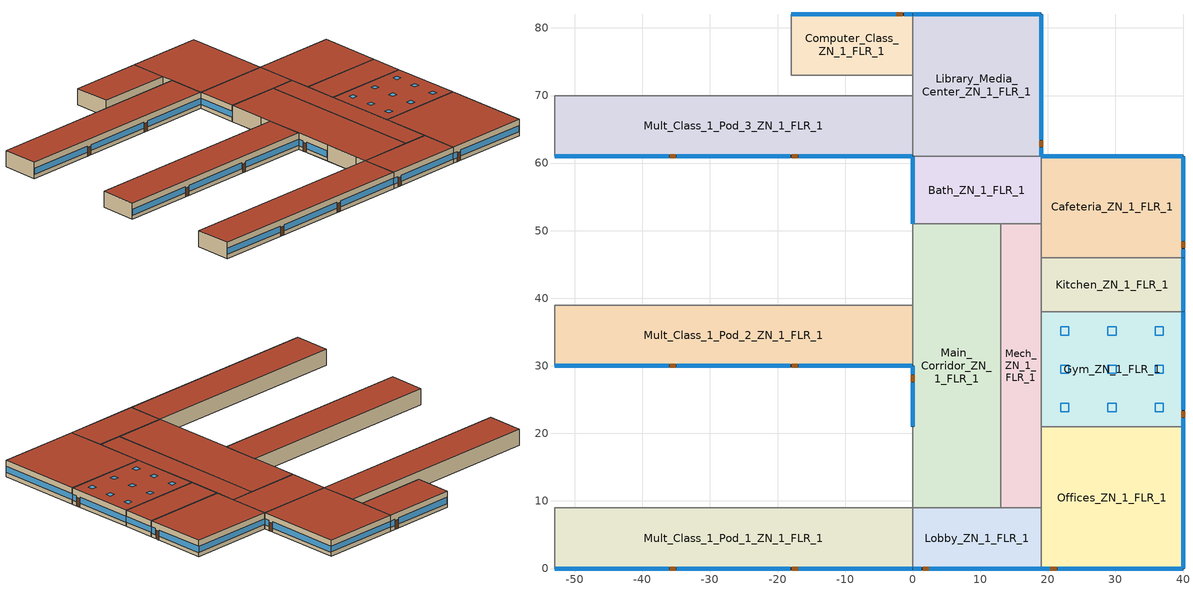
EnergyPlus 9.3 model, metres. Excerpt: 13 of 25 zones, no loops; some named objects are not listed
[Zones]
Mult_Class_1_Pod_1_ZN_1_FLR_1
 floor ground (Slab Floor with Radiant): -53,9 0,9 0,0 -53,0 z0
 wall outside (nonres_ext_wall): -53,0 0,0 z0:4
 wall to Lobby_ZN_1_FLR_1 (int_wall): 0,0 0,9 z0:4
 wall to Corridor_Pod_1_ZN_1_FLR_1 (int_wall): 0,9 -53,9 z0:4
 wall to Corner_Class_1_Pod_1_ZN_1_FLR_1 (int_wall): -53,9 -53,0 z0:4
 window (NonresWindow_U_0.37_SHGC_0.36): -52.95,0 -36.13,0 / -34.91,0 -18.09,0 / -16.87,0 -0.05,0 z1.03:2.5
 door (Swinging Door_con): -35.94,0 -35.02,0 / -17.88,0 -16.97,0 z0:2.13
 roof outside (nonres_roof): -53,0 0,0 0,9 -53,9 z4
Mult_Class_1_Pod_2_ZN_1_FLR_1
 floor ground (Mult_Class_1_Pod_2_ZN_1_FLR_1_Floor_Ffactor): -53,39 0,39 0,30 -53,30 z0
 wall outside (nonres_ext_wall): -53,30 0,30 z0:4
 wall to Main_Corridor_ZN_1_FLR_1 (int_wall): 0,30 0,39 z0:4
 wall to Corridor_Pod_2_ZN_1_FLR_1 (int_wall): 0,39 -53,39 z0:4
 wall to Corner_Class_1_Pod_2_ZN_1_FLR_1 (int_wall): -53,39 -53,30 z0:4
 window (NonresWindow_U_0.37_SHGC_0.36): -52.95,30 -36.13,30 / -34.91,30 -18.09,30 / -16.87,30 -0.05,30 z1.03:2.5
 door (Swinging Door_con): -35.94,30 -35.03,30 / -17.89,30 -16.98,30 z0:2.13
 roof outside (nonres_roof): -53,30 0,30 0,39 -53,39 z4
Mult_Class_1_Pod_3_ZN_1_FLR_1
 floor ground (Mult_Class_1_Pod_3_ZN_1_FLR_1_Floor_Ffactor): -53,70 0,70 0,61 -53,61 z0
 wall outside (nonres_ext_wall): -53,61 0,61 z0:4
 wall to Library_Media_Center_ZN_1_FLR_1 (int_wall): 0,61 0,70 z0:4
 wall to Corridor_Pod_3_ZN_1_FLR_1 (int_wall): 0,70 -53,70 z0:4
 wall to Corner_Class_1_Pod_3_ZN_1_FLR_1 (int_wall): -53,70 -53,61 z0:4
 window (NonresWindow_U_0.37_SHGC_0.36): -52.95,61 -36.13,61 / -34.91,61 -18.09,61 / -16.87,61 -0.05,61 z1.03:2.5
 door (Swinging Door_con): -35.96,61 -35.05,61 / -17.92,61 -17.01,61 z0:2.13
 roof outside (nonres_roof): -53,61 0,61 0,70 -53,70 z4
Computer_Class_ZN_1_FLR_1
 floor ground (Computer_Class_ZN_1_FLR_1_Floor_Ffactor): -18,82 0,82 0,73 -18,73 z0
 wall outside (nonres_ext_wall): 0,82 -18,82 z0:4
 wall to Corridor_Pod_3_ZN_1_FLR_1 (int_wall): -18,73 0,73 z0:4
 wall to Library_Media_Center_ZN_1_FLR_1 (int_wall): 0,73 0,82 z0:4
 wall to Mult_Class_2_Pod_3_ZN_1_FLR_1 (int_wall): -18,82 -18,73 z0:4
 window (NonresWindow_U_0.37_SHGC_0.36): -0.05,82 -1.27,82 / -2.49,82 -17.95,82 z1:2.51
 door (Swinging Door_con): -1.5,82 -2.42,82 z0:2.13
 roof outside (nonres_roof): -18,73 0,73 0,82 -18,82 z4
Main_Corridor_ZN_1_FLR_1
 floor ground (Main_Corridor_ZN_1_FLR_1_Floor_Ffactor): 0,51 13,51 13,9 0,9 z0
 wall outside (nonres_ext_wall): 0,30 0,21 z0:4
 wall to Lobby_ZN_1_FLR_1 (int_wall): 0,9 13,9 z0:4
 wall to Mech_ZN_1_FLR_1 (int_wall): 13,9 13,51 z0:4
 wall to Bath_ZN_1_FLR_1 (int_wall): 13,51 0,51 z0:4
 wall to Mult_Class_2_Pod_2_ZN_1_FLR_1 (int_wall): 0,51 0,42 z0:4
 wall to Corridor_Pod_2_ZN_1_FLR_1 (int_wall): 0,42 0,39 z0:4
 wall to Mult_Class_2_Pod_1_ZN_1_FLR_1 (int_wall): 0,21 0,12 z0:4
 wall to Corridor_Pod_1_ZN_1_FLR_1 (int_wall): 0,12 0,9 z0:4
 window (NonresWindow_U_0.37_SHGC_0.36): 0,29.95 0,28.73 / 0,27.51 0,21.05 z0.88:2.52
 door (Swinging Door_con): 0,28.58 0,27.67 z0:2.13
 roof outside (nonres_roof): 0,9 13,9 13,51 0,51 z4
Lobby_ZN_1_FLR_1
 floor ground (Lobby_ZN_1_FLR_1_Floor_Ffactor): 0,9 19,9 19,0 0,0 z0
 wall outside (nonres_ext_wall): 0,0 19,0 z0:4
 wall to Offices_ZN_1_FLR_1 (int_wall): 19,0 19,9 z0:4
 wall to Mech_ZN_1_FLR_1 (int_wall): 19,9 13,9 z0:4
 window (NonresWindow_U_0.37_SHGC_0.36): 0.05,0 1.27,0 / 2.49,0 18.95,0 z1:2.51
 door (Swinging Door_con): 1.5,0 2.41,0 z0:2.13
 roof outside (nonres_roof): 0,0 19,0 19,9 0,9 z4
Mech_ZN_1_FLR_1
 floor adiabatic (Mech_ZN_1_FLR_1_Floor_Ffactor): 13,51 19,51 19,9 13,9 z0
 wall to Offices_ZN_1_FLR_1 (int_wall): 19,9 19,21 z0:4
 wall to Gym_ZN_1_FLR_1 (int_wall): 19,21 19,38 z0:4
 wall to Kitchen_ZN_1_FLR_1 (int_wall): 19,38 19,46 z0:4
 wall to Cafeteria_ZN_1_FLR_1 (int_wall): 19,46 19,51 z0:4
 wall to Bath_ZN_1_FLR_1 (int_wall): 19,51 13,51 z0:4
 roof outside (nonres_roof): 13,9 19,9 19,51 13,51 z4
Bath_ZN_1_FLR_1
 floor ground (Bath_ZN_1_FLR_1_Floor_Ffactor): 0,61 19,61 19,51 0,51 z0
 wall outside (nonres_ext_wall): 0,61 0,51 z0:4
 wall to Cafeteria_ZN_1_FLR_1 (int_wall): 19,51 19,61 z0:4
 wall to Library_Media_Center_ZN_1_FLR_1 (int_wall): 19,61 0,61 z0:4
 window (NonresWindow_U_0.37_SHGC_0.36): 0,60.95 0,51.05 z1.1:2.51
 roof outside (nonres_roof): 0,51 19,51 19,61 0,61 z4
Offices_ZN_1_FLR_1
 floor ground (Offices_ZN_1_FLR_1_Floor_Ffactor): 19,21 40,21 40,0 19,0 z0
 wall outside (nonres_ext_wall): 19,0 40,0 40,21 z0:4
 wall to Gym_ZN_1_FLR_1 (int_wall): 40,21 19,21 z0:4
 window (NonresWindow_U_0.37_SHGC_0.36): 40,0.05 40,20.95 z1.1:2.51; 19.05,0 20.27,0 / 21.49,0 39.95,0 z1.01:2.51
 door (Swinging Door_con): 20.39,0 21.3,0 z0:2.13
 roof outside (nonres_roof): 19,0 40,0 40,21 19,21 z4
Gym_ZN_1_FLR_1
 floor ground (Gym_ZN_1_FLR_1_Floor_Ffactor): 19,38 40,38 40,21 19,21 z0
 wall outside (nonres_ext_wall): 40,21 40,38 z0:4
 wall to Kitchen_ZN_1_FLR_1 (int_wall): 40,38 19,38 z0:4
 window (NonresWindow_U_0.37_SHGC_0.36): 40,21.05 40,22.27 / 40,23.49 40,37.95 z0.99:2.51
 door (Swinging Door_con): 40,22.38 40,23.3 z0:2.13
 roof outside (nonres_roof): 19,21 40,21 40,38 19,38 z4
 skylight (NonresSkylight_U_0.5_SHGC_0.4): 21.89,23.22 23.11,23.22 23.11,24.44 21.89,24.44 z4; 28.89,23.22 30.11,23.22 30.11,24.44 28.89,24.44 z4; 35.89,23.22 37.11,23.22 37.11,24.44 35.89,24.44 z4; 21.89,28.89 23.11,28.89 23.11,30.11 21.89,30.11 z4; 28.89,28.89 30.11,28.89 30.11,30.11 28.89,30.11 z4; 35.89,28.89 37.11,28.89 37.11,30.11 35.89,30.11 z4; 21.89,34.56 23.11,34.56 23.11,35.78 21.89,35.78 z4; 28.89,34.56 30.11,34.56 30.11,35.78 28.89,35.78 z4; 35.89,34.56 37.11,34.56 37.11,35.78 35.89,35.78 z4
Kitchen_ZN_1_FLR_1
 floor ground (Kitchen_ZN_1_FLR_1_Floor_Ffactor): 19,46 40,46 40,38 19,38 z0
 wall outside (nonres_ext_wall): 40,38 40,46 z0:4
 wall to Cafeteria_ZN_1_FLR_1 (int_wall): 40,46 19,46 z0:4
 window (NonresWindow_U_0.37_SHGC_0.36): 40,38.05 40,45.95 z1.1:2.52
 roof outside (nonres_roof): 19,38 40,38 40,46 19,46 z4
Cafeteria_ZN_1_FLR_1
 floor ground (Cafeteria_ZN_1_FLR_1_Floor_Ffactor): 19,61 40,61 40,46 19,46 z0
 wall outside (nonres_ext_wall): 40,46 40,61 19,61 z0:4
 window (NonresWindow_U_0.37_SHGC_0.36): 39.95,61 19.05,61 z1.1:2.51; 40,46.05 40,47.27 / 40,48.49 40,60.95 z0.97:2.51
 door (Swinging Door_con): 40,47.45 40,48.37 z0:2.13
 roof outside (nonres_roof): 19,46 40,46 40,61 19,61 z4
Library_Media_Center_ZN_1_FLR_1
 floor ground (Library_Media_Center_ZN_1_FLR_1_Floor_Ffactor): 0,82 19,82 19,61 0,61 z0
 wall outside (nonres_ext_wall): 19,61 19,82 0,82 z0:4
 wall to Corridor_Pod_3_ZN_1_FLR_1 (int_wall): 0,73 0,70 z0:4
 window (NonresWindow_U_0.37_SHGC_0.36): 18.95,82 0.05,82 z1.1:2.51; 19,61.05 19,62.27 / 19,63.49 19,81.95 z1.01:2.51
 door (Swinging Door_con): 19,62.4 19,63.31 z0:2.13
 roof outside (nonres_roof): 0,61 19,61 19,82 0,82 z4
[Building]
SchoolPrimary: North Axis {deg}=0; Terrain=City; Loads Convergence Tolerance Value {W}=0.04; Temperature Convergence Tolerance Value {deltaC}=0.2; Solar Distribution=FullInteriorAndExterior; Maximum Number of Warmup Days=25; Minimum Number of Warmup Days=6
[Site:Location]
New.York-John.F.Kennedy.Intl.AP_NY_USA WMO=744860: Latitude {deg}=40.66; Longitude {deg}=-73.8; Time Zone {hr}=-5; Elevation {m}=7
[SizingPeriod:DesignDay] Day of Month=21; Dry-Bulb Temperature Range Modifier Type=DefaultMultipliers; Humidity Condition Type=Wetbulb; Barometric Pressure {Pa}=101241; Rain Indicator=No; Snow Indicator=No; Daylight Saving Time Indicator=No
Name | Month | Day Type | Maximum Dry-Bulb Temperature {C} | Daily Dry-Bulb Temperature Range {deltaC} | Wetbulb or DewPoint at Maximum Dry-Bulb {C} | Wind Speed {m/s} | Wind Direction {deg} | Solar Model Indicator | Sky Clearness | ASHRAE Clear Sky Optical Depth for Beam Irradiance (taub) | ASHRAE Clear Sky Optical Depth for Diffuse Irradiance (taud)
New.York-John.F.Kennedy.Intl.AP_NY_USA Ann Htg 99.6% Condns DB | 1 | WinterDesignDay | -10.7 | 0 | -10.7 | 7.5 | 320 | ASHRAEClearSky | 0
New.York-John.F.Kennedy.Intl.AP_NY_USA Ann Clg .4% Condns DB=>MWB | 7 | SummerDesignDay | 32.1 | 7.4 | 23.1 | 5.6 | 230 | ASHRAETau |  | 0.541 | 1.8
[Site:GroundTemperature:BuildingSurface]
19.713, 19.665, 19.706, 19.745, 20.486, 22.11, 22.459, 22.554, 22.169, 20.607, 20.047, 19.805
[Site:GroundTemperature:FCfactorMethod]
January Ground Temperature {C}=14; February Ground Temperature {C}=7.3; March Ground Temperature {C}=3.3; April Ground Temperature {C}=1.2; May Ground Temperature {C}=-0.2; June Ground Temperature {C}=5.6; July Ground Temperature {C}=10.9; August Ground Temperature {C}=16.1; September Ground Temperature {C}=21.7; October Ground Temperature {C}=25; November Ground Temperature {C}=24.8; December Ground Temperature {C}=19.9
[Site:WaterMainsTemperature]
Calculation Method=Correlation; Annual Average Outdoor Air Temperature {C}=12.4667; Maximum Difference In Monthly Average Outdoor Air Temperatures {deltaC}=25.2
[Material]
Name | Roughness | Thickness {m} | Conductivity {W/m-K} | Density {kg/m3} | Specific Heat {J/kg-K} | Thermal Absorptance | Solar Absorptance | Visible Absorptance
Std Wood 6inch | MediumSmooth | 0.15 | 0.12 | 540 | 1210 | 0.9 | 0.7 | 0.7
F07 25mm stucco | Smooth | 0.0254 | 0.72 | 1856 | 840 | 0.9 | 0.7 | 0.7
F08 Metal surface | Smooth | 0.0008 | 45.28 | 7824 | 500
F13 Built-up roofing | Rough | 0.0095 | 0.16 | 1120 | 1460 | 0.9 | 0.77
G01 13mm gypsum board | Smooth | 0.0127 | 0.16 | 800 | 1090 | 0.9 | 0.7 | 0.5
G01 16mm gypsum board | MediumSmooth | 0.0159 | 0.16 | 800 | 1090
CONCRETE - DRIED SAND AND GRAVEL 4 IN | MediumRough | 0.1 | 1.29 | 2242.58 | 830 | 0.9 | 0.6 | 0.6
GYP1; GYP2 | MediumRough | 0.0508 | 1.822 | 2111.66 | 1087.6 | 0.9 | 0.5 | 0.5
INS - EXPANDED EXT POLYSTYRENE R12 2 IN | Rough | 0.05 | 0.02 | 56.06 | 1210 | 0.9 | 0.5 | 0.5
FINISH FLOORING - TILE 1 / 16 IN | Smooth | 0.0016 | 0.17 | 1922.21 | 1250 | 0.9 | 0.5 | 0.5
[Material:NoMass] Thermal Absorptance=0.9; Solar Absorptance=0.7; Visible Absorptance=0.7
Name | Roughness | Thermal Resistance {m2-K/W}
Opaque Door panel_con | MediumRough | 0.475964
Nonres_Roof_Insulation | MediumSmooth | 5.30668
Nonres_Exterior_Wall_Insulation | MediumSmooth | 2.368
[WindowMaterial:SimpleGlazingSystem]
Name | U-Factor {W/m2-K} | Solar Heat Gain Coefficient | Visible Transmittance
Nonres Window Glazing Layer | 2.10096 | 0.36 | 0.396
Nonres Skylight Glazing Layer | 2.83913 | 0.4 | 0.4
[MaterialProperty:PhaseChangeHysteresis] Latent Heat during the Entire Phase Change Process {J/kg}=6953.7; Liquid State Thermal Conductivity {W/m-K}=1.822; Liquid State Density {kg/m3}=2111.66; Liquid State Specific Heat {J/kg-K}=1.0466; High Temperature Difference of Melting Curve {deltaC}=1; Peak Melting Temperature {C}=21; Low Temperature Difference of Melting Curve {deltaC}=1; Solid State Thermal Conductivity {W/m-K}=1.762; Solid State Density {kg/m3}=2111.66; Solid State Specific Heat {J/kg-K}=0.9992; High Temperature Difference of Freezing Curve {deltaC}=1; Peak Freezing Temperature {C}=18.5; Low Temperature Difference of Freezing Curve {deltaC}=1
GYP1; GYP2
[Construction]
Swinging Door_con: Opaque Door panel_con
InteriorFurnishings: Std Wood 6inch
int_wall: G01 13mm gypsum board, G01 13mm gypsum board
nonres_roof: F13 Built-up roofing, Nonres_Roof_Insulation, F08 Metal surface
nonres_ext_wall: F07 25mm stucco, G01 16mm gypsum board, Nonres_Exterior_Wall_Insulation, G01 16mm gypsum board
NonresWindow_U_0.37_SHGC_0.36: Nonres Window Glazing Layer
NonresSkylight_U_0.5_SHGC_0.4: Nonres Skylight Glazing Layer
[Construction:FfactorGroundFloor] F-Factor {W/m-K}=0.90012
Name | Area {m2} | PerimeterExposed {m}
Mult_Class_1_Pod_2_ZN_1_FLR_1_Floor_Ffactor; Mult_Class_1_Pod_3_ZN_1_FLR_1_Floor_Ffactor | 477 | 53
Computer_Class_ZN_1_FLR_1_Floor_Ffactor | 162 | 18
Main_Corridor_ZN_1_FLR_1_Floor_Ffactor | 546 | 9
Lobby_ZN_1_FLR_1_Floor_Ffactor | 171 | 19
Mech_ZN_1_FLR_1_Floor_Ffactor | 252 | 0
Bath_ZN_1_FLR_1_Floor_Ffactor | 190 | 10
Offices_ZN_1_FLR_1_Floor_Ffactor | 441 | 42
Gym_ZN_1_FLR_1_Floor_Ffactor | 357 | 17
Kitchen_ZN_1_FLR_1_Floor_Ffactor | 168 | 8
Cafeteria_ZN_1_FLR_1_Floor_Ffactor | 315 | 36
Library_Media_Center_ZN_1_FLR_1_Floor_Ffactor | 399 | 40
[Construction:InternalSource]
Slab Floor with Radiant: 3, 4, 1, 0.1524, CONCRETE - DRIED SAND AND GRAVEL 4 IN, INS - EXPANDED EXT POLYSTYRENE R12 2 IN, GYP1, GYP2, FINISH FLOORING - TILE 1 / 16 IN
[Zone] Type=1; Multiplier=1; Ceiling Height {m}=4; Floor Area {m2}=autocalculate; Part of Total Floor Area=Yes
Name | Volume {m3}
Mult_Class_1_Pod_1_ZN_1_FLR_1; Mult_Class_1_Pod_2_ZN_1_FLR_1; Mult_Class_1_Pod_3_ZN_1_FLR_1 | 1908
Computer_Class_ZN_1_FLR_1 | 648
Main_Corridor_ZN_1_FLR_1 | 2184
Lobby_ZN_1_FLR_1 | 684
Mech_ZN_1_FLR_1 | 1008
Bath_ZN_1_FLR_1 | 760
Offices_ZN_1_FLR_1 | 1764
Gym_ZN_1_FLR_1 | 1428
Kitchen_ZN_1_FLR_1 | 672
Cafeteria_ZN_1_FLR_1 | 1260
Library_Media_Center_ZN_1_FLR_1 | 1596
[InternalMass] Construction=InteriorFurnishings
Name | Zone or ZoneList | Surface Area {m2}
Mult_Class_1_Pod_1_ZN_1_FLR_1_InternalMass_1 | Mult_Class_1_Pod_1_ZN_1_FLR_1 | 954
Mult_Class_1_Pod_2_ZN_1_FLR_1_InternalMass_1 | Mult_Class_1_Pod_2_ZN_1_FLR_1 | 954
Mult_Class_1_Pod_3_ZN_1_FLR_1_InternalMass_1 | Mult_Class_1_Pod_3_ZN_1_FLR_1 | 954
Computer_Class_ZN_1_FLR_1_InternalMass_1 | Computer_Class_ZN_1_FLR_1 | 324
Main_Corridor_ZN_1_FLR_1_InternalMass_1 | Main_Corridor_ZN_1_FLR_1 | 1092
Lobby_ZN_1_FLR_1_InternalMass_1 | Lobby_ZN_1_FLR_1 | 342
Mech_ZN_1_FLR_1_InternalMass_1 | Mech_ZN_1_FLR_1 | 504
Bath_ZN_1_FLR_1_InternalMass_1 | Bath_ZN_1_FLR_1 | 380
Offices_ZN_1_FLR_1_InternalMass_1 | Offices_ZN_1_FLR_1 | 882
Gym_ZN_1_FLR_1_InternalMass_1 | Gym_ZN_1_FLR_1 | 714
Kitchen_ZN_1_FLR_1_InternalMass_1 | Kitchen_ZN_1_FLR_1 | 336
Cafeteria_ZN_1_FLR_1_InternalMass_1 | Cafeteria_ZN_1_FLR_1 | 630
Library_Media_Center_ZN_1_FLR_1_InternalMass_1 | Library_Media_Center_ZN_1_FLR_1 | 798
[People] Fraction Radiant=0.3; Sensible Heat Fraction=AUTOCALCULATE; Activity Level Schedule=ACTIVITY_SCH; Enable ASHRAE 55 Comfort Warnings=No; Mean Radiant Temperature Calculation Type=ZoneAveraged; Work Efficiency Schedule=WORK_EFF_SCH; Clothing Insulation Calculation Method=ClothingInsulationSchedule; Clothing Insulation Schedule=CLOTHING_SCH; Air Velocity Schedule=AIR_VELO_SCH; Thermal Comfort Model 1 Type=FANGER
Name | Zone or ZoneList | Number of People Schedule | Number of People Calculation Method | Zone Floor Area per Person {m2/person} | Number of People
Mult_Class_1_Pod_1_ZN_1_FLR_1 | Mult_Class_1_Pod_1_ZN_1_FLR_1 | BLDG_OCC_SCH | Area/Person | 3.716
Mult_Class_1_Pod_2_ZN_1_FLR_1 | Mult_Class_1_Pod_2_ZN_1_FLR_1 | BLDG_OCC_SCH | Area/Person | 3.716
Mult_Class_1_Pod_3_ZN_1_FLR_1 | Mult_Class_1_Pod_3_ZN_1_FLR_1 | BLDG_OCC_SCH | Area/Person | 3.716
Computer_Class_ZN_1_FLR_1 | Computer_Class_ZN_1_FLR_1 | BLDG_OCC_SCH_Extend | Area/Person | 3.716
Mech_ZN_1_FLR_1 | Mech_ZN_1_FLR_1 | BLDG_OCC_SCH | People |  | 0
Bath_ZN_1_FLR_1 | Bath_ZN_1_FLR_1 | BLDG_OCC_SCH | People |  | 0
Offices_ZN_1_FLR_1 | Offices_ZN_1_FLR_1 | BLDG_OCC_SCH_Offices_w_SB | Area/Person | 18.579
Gym_ZN_1_FLR_1 | Gym_ZN_1_FLR_1 | BLDG_OCC_SCH_Gym | Area/Person | 3.096
Kitchen_ZN_1_FLR_1 | Kitchen_ZN_1_FLR_1 | BLDG_OCC_SCH | People |  | 27
Cafeteria_ZN_1_FLR_1 | Cafeteria_ZN_1_FLR_1 | BLDG_OCC_SCH_Cafeteria | Area/Person | 0.929
Library_Media_Center_ZN_1_FLR_1 | Library_Media_Center_ZN_1_FLR_1 | BLDG_OCC_SCH | Area/Person | 9.289
[Lights] Design Level Calculation Method=Watts/Area; Return Air Fraction=0; Fraction Radiant=0.37; Fraction Visible=0.2; Fraction Replaceable=1; Return Air Fraction Calculated from Plenum Temperature=No
Name | Zone or ZoneList | Schedule | Watts per Zone Floor Area {W/m2}
Mult_Class_1_Pod_1_ZN_1_FLR_1_Lights | Mult_Class_1_Pod_1_ZN_1_FLR_1 | BLDG_LIGHT_CLASSROOM_SCH | 7.64238
Mult_Class_1_Pod_2_ZN_1_FLR_1_Lights | Mult_Class_1_Pod_2_ZN_1_FLR_1 | BLDG_LIGHT_CLASSROOM_SCH | 7.64238
Mult_Class_1_Pod_3_ZN_1_FLR_1_Lights | Mult_Class_1_Pod_3_ZN_1_FLR_1 | BLDG_LIGHT_CLASSROOM_SCH | 7.64238
Computer_Class_ZN_1_FLR_1_Lights | Computer_Class_ZN_1_FLR_1 | BLDG_LIGHT_SCH | 7.64238
Main_Corridor_ZN_1_FLR_1_Lights | Main_Corridor_ZN_1_FLR_1 | BLDG_LIGHT_CORRIDOR_SCH | 4.4132
Lobby_ZN_1_FLR_1_Lights | Lobby_ZN_1_FLR_1 | BLDG_LIGHT_LOBBYFLR1_SCH | 9.04168
Mech_ZN_1_FLR_1_Lights | Mech_ZN_1_FLR_1 | BLDG_LIGHT_SCH | 10.2257
Bath_ZN_1_FLR_1_Lights | Bath_ZN_1_FLR_1 | BLDG_LIGHT_BATH_SCH | 6.78126
Offices_ZN_1_FLR_1_Lights | Offices_ZN_1_FLR_1 | BLDG_LIGHT_OFFICE_SCH | 7.96529
Gym_ZN_1_FLR_1_Lights | Gym_ZN_1_FLR_1 | BLDG_LIGHT_GYM_SCH | 9.68752
Kitchen_ZN_1_FLR_1_Lights | Kitchen_ZN_1_FLR_1 | BLDG_LIGHT_SCH | 11.7327
Cafeteria_ZN_1_FLR_1_Lights | Cafeteria_ZN_1_FLR_1 | BLDG_LIGHT_SCH | 4.30556
Library_Media_Center_ZN_1_FLR_1_Lights | Library_Media_Center_ZN_1_FLR_1 | BLDG_LIGHT_LIBRARY_SCH | 8.93405
[ElectricEquipment] Design Level Calculation Method=EquipmentLevel
Name | Zone or ZoneList | Schedule | Design Level {W} | Fraction Latent | Fraction Radiant | Fraction Lost
Mult_Class_1_Pod_1_ZN_1_FLR_1_PlugMisc_Equip | Mult_Class_1_Pod_1_ZN_1_FLR_1 | BLDG_EQUIP_SCH | 7155 | 0 | 0.5 | 0
Mult_Class_1_Pod_2_ZN_1_FLR_1_PlugMisc_Equip | Mult_Class_1_Pod_2_ZN_1_FLR_1 | BLDG_EQUIP_SCH | 7155 | 0 | 0.5 | 0
Mult_Class_1_Pod_3_ZN_1_FLR_1_PlugMisc_Equip | Mult_Class_1_Pod_3_ZN_1_FLR_1 | BLDG_EQUIP_SCH | 7155 | 0 | 0.5 | 0
Computer_Class_ZN_1_FLR_1_PlugMisc_Equip | Computer_Class_ZN_1_FLR_1 | BLDG_EQUIP_SCH | 3240 | 0 | 0.5 | 0
Main_Corridor_ZN_1_FLR_1_PlugMisc_Equip | Main_Corridor_ZN_1_FLR_1 | BLDG_EQUIP_SCH | 2184 | 0 | 0.5 | 0
Lobby_ZN_1_FLR_1_PlugMisc_Equip | Lobby_ZN_1_FLR_1 | BLDG_EQUIP_SCH | 684 | 0 | 0.5 | 0
Mech_ZN_1_FLR_1_PlugMisc_Equip | Mech_ZN_1_FLR_1 | BLDG_EQUIP_SCH | 2520 | 0 | 0.5 | 0
Bath_ZN_1_FLR_1_PlugMisc_Equip | Bath_ZN_1_FLR_1 | BLDG_EQUIP_SCH | 760 | 0 | 0.5 | 0
Offices_ZN_1_FLR_1_PlugMisc_Equip | Offices_ZN_1_FLR_1 | BLDG_EQUIP_SCH | 4762.8 | 0 | 0.5 | 0
Gym_ZN_1_FLR_1_PlugMisc_Equip | Gym_ZN_1_FLR_1 | BLDG_EQUIP_SCH | 1785 | 0 | 0.5 | 0
Kitchen_ZN_1_FLR_1_MiscElec_Equip | Kitchen_ZN_1_FLR_1 | KITCHEN_ELEC_EQUIP_SCH | 31995.6 | 0.25 | 0.3 | 0.2
Kitchen_ZN_1_FLR_1_Reach-in-Freezer | Kitchen_ZN_1_FLR_1 | Always_on | 555 | 0 | 0 | 1
Kitchen_ZN_1_FLR_1_Reach-in-Refrigerator | Kitchen_ZN_1_FLR_1 | Always_on | 313.3 | 0 | 0 | 1
Cafeteria_ZN_1_FLR_1_PlugMisc_Equip | Cafeteria_ZN_1_FLR_1 | KITCHEN_ELEC_EQUIP_SCH | 7997.85 | 0 | 0.5 | 0
Library_Media_Center_ZN_1_FLR_1_PlugMisc_Equip | Library_Media_Center_ZN_1_FLR_1 | BLDG_EQUIP_SCH | 5985 | 0 | 0.5 | 0
[GasEquipment]
Kitchen_ZN_1_FLR_1_MiscGas_Equip: Zone or ZoneList=Kitchen_ZN_1_FLR_1; Schedule=KITCHEN_GAS_EQUIP_SCH; Design Level Calculation Method=EquipmentLevel; Design Level {W}=240424.8; Fraction Latent=0.1; Fraction Radiant=0.2; Fraction Lost=0.7
[Daylighting:Controls] Daylighting Method=SplitFlux; Lighting Control Type=Continuousoff; Minimum Input Power Fraction for Continuous or ContinuousOff Dimming Control=0.2; Minimum Light Output Fraction for Continuous or ContinuousOff Dimming Control=0.2; Number of Stepped Control Steps=3; Probability Lighting will be Reset When Needed in Manual Stepped Control=1; Maximum Allowable Discomfort Glare Index=22
Name | Zone | Glare Calculation Daylighting Reference Point | Glare Calculation Azimuth Angle of View Direction Clockwise from Zone y-Axis {deg} | Daylighting Reference Point 1 | Fraction of Zone Controlled by Reference Point 1 | Illuminance Setpoint at Reference Point 1 {lux} | Daylighting Reference Point 2 | Fraction of Zone Controlled by Reference Point 2 | Illuminance Setpoint at Reference Point 2 {lux}
Gym_ZN_1_FLR_1_DaylCtrl | Gym_ZN_1_FLR_1 | Gym_ZN_1_FLR_1_DaylRefPt1 | 0 | Gym_ZN_1_FLR_1_DaylRefPt1 | 0.5 | 538 | Gym_ZN_1_FLR_1_DaylRefPt2 | 0.5 | 538
Mult_Class_1_Pod_1_ZN_1_FLR_1_DaylCtrl | Mult_Class_1_Pod_1_ZN_1_FLR_1 | Mult_Class_1_Pod_1_ZN_1_FLR_1_DaylRefPt1 | 180 | Mult_Class_1_Pod_1_ZN_1_FLR_1_DaylRefPt1 | 0.28 | 377 | Mult_Class_1_Pod_1_ZN_1_FLR_1_DaylRefPt2 | 0.28 | 377
Mult_Class_1_Pod_2_ZN_1_FLR_1_DaylCtrl | Mult_Class_1_Pod_2_ZN_1_FLR_1 | Mult_Class_1_Pod_2_ZN_1_FLR_1_DaylRefPt1 | 180 | Mult_Class_1_Pod_2_ZN_1_FLR_1_DaylRefPt1 | 0.28 | 377 | Mult_Class_1_Pod_2_ZN_1_FLR_1_DaylRefPt2 | 0.28 | 377
Mult_Class_1_Pod_3_ZN_1_FLR_1_DaylCtrl | Mult_Class_1_Pod_3_ZN_1_FLR_1 | Mult_Class_1_Pod_3_ZN_1_FLR_1_DaylRefPt1 | 180 | Mult_Class_1_Pod_3_ZN_1_FLR_1_DaylRefPt1 | 0.14 | 377 | Mult_Class_1_Pod_3_ZN_1_FLR_1_DaylRefPt2 | 0.14 | 377
Computer_Class_ZN_1_FLR_1_DaylCtrl | Computer_Class_ZN_1_FLR_1 | Computer_Class_ZN_1_FLR_1_DaylRefPt1 | 0 | Computer_Class_ZN_1_FLR_1_DaylRefPt1 | 0.28 | 377 | Computer_Class_ZN_1_FLR_1_DaylRefPt2 | 0.28 | 377
Lobby_ZN_1_FLR_1_DaylCtrl | Lobby_ZN_1_FLR_1 | Lobby_ZN_1_FLR_1_DaylRefPt1 | 180 | Lobby_ZN_1_FLR_1_DaylRefPt1 | 0.28 | 269 | Lobby_ZN_1_FLR_1_DaylRefPt2 | 0.28 | 269
Offices_ZN_1_FLR_1_DaylCtrl | Offices_ZN_1_FLR_1 | Offices_ZN_1_FLR_1_DaylRefPt1 | 180 | Offices_ZN_1_FLR_1_DaylRefPt1 | 0.24 | 323 | Offices_ZN_1_FLR_1_DaylRefPt2 | 0.18 | 323
Cafeteria_ZN_1_FLR_1_DaylCtrl | Cafeteria_ZN_1_FLR_1 | Cafeteria_ZN_1_FLR_1_DaylRefPt1 | 90 | Cafeteria_ZN_1_FLR_1_DaylRefPt1 | 0.34 | 215 | Cafeteria_ZN_1_FLR_1_DaylRefPt2 | 0.16 | 215
Library_Media_Center_ZN_1_FLR_1_DaylCtrl | Library_Media_Center_ZN_1_FLR_1 | Library_Media_Center_ZN_1_FLR_1_DaylRefPt1 | 90 | Library_Media_Center_ZN_1_FLR_1_DaylRefPt1 | 0.26 | 538 | Library_Media_Center_ZN_1_FLR_1_DaylRefPt2 | 0.18 | 538
[ZoneInfiltration:DesignFlowRate] Temperature Term Coefficient=0; Velocity Squared Term Coefficient=0
Name | Zone or ZoneList | Schedule | Design Flow Rate Calculation Method | Flow per Exterior Surface Area {m3/s-m2} | Constant Term Coefficient | Velocity Term Coefficient | Design Flow Rate {m3/s}
Mult_Class_1_Pod_1_ZN_1_FLR_1_Infiltration | Mult_Class_1_Pod_1_ZN_1_FLR_1 | INFIL_SCH_PNNL | Flow/ExteriorArea | 0.00017524 | 0 | 0.224
Mult_Class_1_Pod_2_ZN_1_FLR_1_Infiltration | Mult_Class_1_Pod_2_ZN_1_FLR_1 | INFIL_SCH_PNNL | Flow/ExteriorArea | 0.00017524 | 0 | 0.224
Mult_Class_1_Pod_3_ZN_1_FLR_1_Infiltration | Mult_Class_1_Pod_3_ZN_1_FLR_1 | INFIL_SCH_PNNL | Flow/ExteriorArea | 0.00017524 | 0 | 0.224
Computer_Class_ZN_1_FLR_1_Infiltration | Computer_Class_ZN_1_FLR_1 | INFIL_SCH_PNNL | Flow/ExteriorArea | 0.00017524 | 0 | 0.224
Main_Corridor_ZN_1_FLR_1_Infiltration | Main_Corridor_ZN_1_FLR_1 | INFIL_SCH_PNNL | Flow/ExteriorArea | 3.52755e-05 | 0 | 0.224
Lobby_ZN_1_FLR_1_Infiltration | Lobby_ZN_1_FLR_1 | INFIL_SCH_PNNL | Flow/ExteriorArea | 0.00017524 | 0 | 0.224
Lobby_ZN_1_FLR_1_Door_Infiltration | Lobby_ZN_1_FLR_1 | INFIL_Door_Opening_SCH | Flow/Zone |  | 1 | 0 | 3.03132
Mech_ZN_1_FLR_1_Infiltration | Mech_ZN_1_FLR_1 | INFIL_SCH_PNNL | Flow/ExteriorArea | 0 | 0 | 0.224
Bath_ZN_1_FLR_1_Infiltration | Bath_ZN_1_FLR_1 | INFIL_SCH_PNNL | Flow/ExteriorArea | 9.8999e-05 | 0 | 0.224
Offices_ZN_1_FLR_1_Infiltration | Offices_ZN_1_FLR_1 | INFIL_SCH_PNNL | Flow/ExteriorArea | 0.000157033 | 0 | 0.224
Gym_ZN_1_FLR_1_Infiltration | Gym_ZN_1_FLR_1 | INFIL_SCH_PNNL | Flow/ExteriorArea | 9.10336e-05 | 0 | 0.224
Kitchen_ZN_1_FLR_1_Infiltration | Kitchen_ZN_1_FLR_1 | INFIL_SCH_PNNL | Flow/ExteriorArea | 9.10336e-05 | 0 | 0.224
Cafeteria_ZN_1_FLR_1_Infiltration | Cafeteria_ZN_1_FLR_1 | INFIL_SCH_PNNL | Flow/ExteriorArea | 0.000178653 | 0 | 0.224
Library_Media_Center_ZN_1_FLR_1_Infiltration | Library_Media_Center_ZN_1_FLR_1 | INFIL_SCH_PNNL | Flow/ExteriorArea | 0.000162723 | 0 | 0.224
[Exterior:Lights] Control Option=AstronomicalClock
Name | Schedule | Design Level {W}
Exterior_Lights_a | Exterior_lighting_schedule_a | 150.48
Exterior_Lights_b | Exterior_lighting_schedule_b_2016 | 1645.9
Exterior_Lights_c | Exterior_lighting_schedule_c_2016 | 584.3
[ZoneControl:Thermostat] Control Type Schedule=Dual Zone Control Type Sched
Name | Zone or ZoneList | Control 1
Main_Corridor_ZN_1_FLR_1 Thermostat | Main_Corridor_ZN_1_FLR_1 | Main_Corridor_ZN_1_FLR_1 DualSPSched
Lobby_ZN_1_FLR_1 Thermostat | Lobby_ZN_1_FLR_1 | Lobby_ZN_1_FLR_1 DualSPSched
[ThermostatSetpoint:DualSetpoint] Heating Setpoint Temperature Schedule=HTGSETP_SCH_YES_OPTIMUM; Cooling Setpoint Temperature Schedule=CLGSETP_SCH_YES_OPTIMUM
Main_Corridor_ZN_1_FLR_1 DualSPSched; Lobby_ZN_1_FLR_1 DualSPSched
[Zone equipment]
Main_Corridor_ZN_1_FLR_1: Main_Corridor_ZN_1_FLR_1 Ideal Loads Air System
Lobby_ZN_1_FLR_1: Lobby_ZN_1_FLR_1 Ideal Loads Air System
[Schedule:Compact]
BLDG_LIGHT_BATH_SCH: Through: 6/30, For: Weekdays, Until: 7:00, 0.1773, Until: 8:00, 0.9, Until: 21:00, 0.594, Until: 24:00, 0.1773, For: SummerDesignDay, Until: 24:00, 1, For: WinterDesignDay, Until: 24:00, 0, For: WeekEnds Holidays AllOtherDays, Until: 24:00, 0.1773, Through: 9/1, For: Weekdays, Until: 8:00, 0.1773, Until: 20:00, 0.33, Until: 21:00, 0.117018, Until: 24:00, 0.1773, For: SummerDesignDay, Until: 24:00, 1, For: WinterDesignDay, Until: 24:00, 0, For: WeekEnds Holidays AllOtherDays, Until: 24:00, 0.1773, Through: 12/31, For: Weekdays, Until: 7:00, 0.1773, Until: 8:00, 0.9, Until: 21:00, 0.594, Until: 24:00, 0.1773, For: SummerDesignDay, Until: 24:00, 1, For: WinterDesignDay, Until: 24:00, 0, For: WeekEnds Holidays AllOtherDays, Until: 24:00, 0.1773
BLDG_LIGHT_CLASSROOM_SCH: Through: 6/30, For: Weekdays, Until: 7:00, 0.1773, Until: 8:00, 0.9, Until: 21:00, 0.598291, Until: 24:00, 0.1773, For: SummerDesignDay, Until: 24:00, 1, For: WinterDesignDay, Until: 24:00, 0, For: WeekEnds Holidays AllOtherDays, Until: 24:00, 0.1773, Through: 9/1, For: Weekdays, Until: 8:00, 0.1773, Until: 20:00, 0.332384, Until: 21:00, 0.117863, Until: 24:00, 0.1773, For: SummerDesignDay, Until: 24:00, 1, For: WinterDesignDay, Until: 24:00, 0, For: WeekEnds Holidays AllOtherDays, Until: 24:00, 0.1773, Through: 12/31, For: Weekdays, Until: 7:00, 0.1773, Until: 8:00, 0.9, Until: 21:00, 0.598291, Until: 24:00, 0.1773, For: SummerDesignDay, Until: 24:00, 1, For: WinterDesignDay, Until: 24:00, 0, For: WeekEnds Holidays AllOtherDays, Until: 24:00, 0.1773
BLDG_LIGHT_CORRIDOR_SCH: Through: 6/30, For: Weekdays, Until: 7:00, 0.1773, Until: 8:00, 0.9, Until: 21:00, 0.560781, Until: 24:00, 0.1773, For: SummerDesignDay, Until: 24:00, 1, For: WinterDesignDay, Until: 24:00, 0, For: WeekEnds Holidays AllOtherDays, Until: 24:00, 0.1773, Through: 9/1, For: Weekdays, Until: 8:00, 0.1773, Until: 20:00, 0.311545, Until: 21:00, 0.110474, Until: 24:00, 0.1773, For: SummerDesignDay, Until: 24:00, 1, For: WinterDesignDay, Until: 24:00, 0, For: WeekEnds Holidays AllOtherDays, Until: 24:00, 0.1773, Through: 12/31, For: Weekdays, Until: 7:00, 0.1773, Until: 8:00, 0.9, Until: 21:00, 0.560781, Until: 24:00, 0.1773, For: SummerDesignDay, Until: 24:00, 1, For: WinterDesignDay, Until: 24:00, 0, For: WeekEnds Holidays AllOtherDays, Until: 24:00, 0.1773
BLDG_LIGHT_GYM_SCH: Through: 6/30, For: Weekdays, Until: 7:00, 0.1773, Until: 8:00, 0.9, Until: 21:00, 0.88605, Until: 24:00, 0.1773, For: SummerDesignDay, Until: 24:00, 1, For: WinterDesignDay, Until: 24:00, 0, For: WeekEnds Holidays AllOtherDays, Until: 24:00, 0.1773, Through: 9/1, For: Weekdays, Until: 8:00, 0.1773, Until: 20:00, 0.49225, Until: 21:00, 0.174552, Until: 24:00, 0.1773, For: SummerDesignDay, Until: 24:00, 1, For: WinterDesignDay, Until: 24:00, 0, For: WeekEnds Holidays AllOtherDays, Until: 24:00, 0.1773, Through: 12/31, For: Weekdays, Until: 7:00, 0.1773, Until: 8:00, 0.9, Until: 21:00, 0.88605, Until: 24:00, 0.1773, For: SummerDesignDay, Until: 24:00, 1, For: WinterDesignDay, Until: 24:00, 0, For: WeekEnds Holidays AllOtherDays, Until: 24:00, 0.1773
BLDG_LIGHT_LIBRARY_SCH: Through: 6/30, For: Weekdays, Until: 7:00, 0.1773, Until: 8:00, 0.9, Until: 21:00, 0.8325, Until: 24:00, 0.1773, For: SummerDesignDay, Until: 24:00, 1, For: WinterDesignDay, Until: 24:00, 0, For: WeekEnds Holidays AllOtherDays, Until: 24:00, 0.1773, Through: 9/1, For: Weekdays, Until: 8:00, 0.1773, Until: 20:00, 0.4625, Until: 21:00, 0.164002, Until: 24:00, 0.1773, For: SummerDesignDay, Until: 24:00, 1, For: WinterDesignDay, Until: 24:00, 0, For: WeekEnds Holidays AllOtherDays, Until: 24:00, 0.1773, Through: 12/31, For: Weekdays, Until: 7:00, 0.1773, Until: 8:00, 0.9, Until: 21:00, 0.8325, Until: 24:00, 0.1773, For: SummerDesignDay, Until: 24:00, 1, For: WinterDesignDay, Until: 24:00, 0, For: WeekEnds Holidays AllOtherDays, Until: 24:00, 0.1773
BLDG_LIGHT_LOBBYFLR1_SCH: Through: 6/30, For: Weekdays, Until: 7:00, 0.1773, Until: 8:00, 0.9, Until: 21:00, 0.855, Until: 24:00, 0.1773, For: SummerDesignDay, Until: 24:00, 1, For: WinterDesignDay, Until: 24:00, 0, For: WeekEnds Holidays AllOtherDays, Until: 24:00, 0.1773, Through: 9/1, For: Weekdays, Until: 8:00, 0.1773, Until: 20:00, 0.475, Until: 21:00, 0.168435, Until: 24:00, 0.1773, For: SummerDesignDay, Until: 24:00, 1, For: WinterDesignDay, Until: 24:00, 0, For: WeekEnds Holidays AllOtherDays, Until: 24:00, 0.1773, Through: 12/31, For: Weekdays, Until: 7:00, 0.1773, Until: 8:00, 0.9, Until: 21:00, 0.855, Until: 24:00, 0.1773, For: SummerDesignDay, Until: 24:00, 1, For: WinterDesignDay, Until: 24:00, 0, For: WeekEnds Holidays AllOtherDays, Until: 24:00, 0.1773
BLDG_LIGHT_OFFICE_SCH: Through: 6/30, For: Weekdays, Until: 7:00, 0.1773, Until: 8:00, 0.9, Until: 21:00, 0.754856, Until: 24:00, 0.1773, For: SummerDesignDay, Until: 24:00, 1, For: WinterDesignDay, Until: 24:00, 0, For: WeekEnds Holidays AllOtherDays, Until: 24:00, 0.1773, Through: 9/1, For: Weekdays, Until: 8:00, 0.1773, Until: 20:00, 0.419364, Until: 21:00, 0.148707, Until: 24:00, 0.1773, For: SummerDesignDay, Until: 24:00, 1, For: WinterDesignDay, Until: 24:00, 0, For: WeekEnds Holidays AllOtherDays, Until: 24:00, 0.1773, Through: 12/31, For: Weekdays, Until: 7:00, 0.1773, Until: 8:00, 0.9, Until: 21:00, 0.754856, Until: 24:00, 0.1773, For: SummerDesignDay, Until: 24:00, 1, For: WinterDesignDay, Until: 24:00, 0, For: WeekEnds Holidays AllOtherDays, Until: 24:00, 0.1773
BLDG_LIGHT_SCH: Through: 6/30, For: Weekdays, Until: 7:00, 0.1773, Until: 21:00, 0.9, Until: 24:00, 0.1773, For: SummerDesignDay, Until: 24:00, 1, For: WinterDesignDay, Until: 24:00, 0, For: WeekEnds Holidays AllOtherDays, Until: 24:00, 0.1773, Through: 9/1, For: Weekdays, Until: 8:00, 0.1773, Until: 20:00, 0.5, Until: 24:00, 0.1773, For: SummerDesignDay, Until: 24:00, 1, For: WinterDesignDay, Until: 24:00, 0, For: WeekEnds Holidays AllOtherDays, Until: 24:00, 0.1773, Through: 12/31, For: Weekdays, Until: 7:00, 0.1773, Until: 21:00, 0.9, Until: 24:00, 0.1773, For: SummerDesignDay, Until: 24:00, 1, For: WinterDesignDay, Until: 24:00, 0, For: WeekEnds Holidays AllOtherDays, Until: 24:00, 0.1773
BLDG_EQUIP_SCH: Through: 6/30, For: SummerDesignDay, Until: 08:00, 0.35, Until: 17:00, 0.95, Until: 24:00, 0.35, For: WinterDesignDay, Until: 24:00, 0.35, For: Weekdays, Until: 08:00, 0.27289, Until: 17:00, 0.884088, Until: 21:00, 0.325717, Until: 24:00, 0.27289, For: WeekEnds Holidays AllOtherDays, Until: 24:00, 0.27289, Through: 9/1, For: SummerDesignDay, Until: 08:00, 0.25, Until: 17:00, 0.5, Until: 24:00, 0.25, For: WinterDesignDay, Until: 24:00, 0.25, For: Weekdays, Until: 08:00, 0.194921, Until: 17:00, 0.465309, Until: 21:00, 0.232655, Until: 24:00, 0.194921, For: WeekEnds Holidays AllOtherDays, Until: 24:00, 0.194921, Through: 12/31, For: SummerDesignDay, Until: 08:00, 0.35, Until: 17:00, 0.95, Until: 24:00, 0.35, For: WinterDesignDay, Until: 24:00, 0.35, For: Weekdays, Until: 08:00, 0.27289, Until: 17:00, 0.884088, Until: 21:00, 0.325717, Until: 24:00, 0.27289, For: WeekEnds Holidays AllOtherDays, Until: 24:00, 0.27289
KITCHEN_ELEC_EQUIP_SCH: Through: 6/30, For: Weekdays SummerDesignDay, Until: 08:00, 0.1, Until: 10:00, 0.15, Until: 13:00, 0.25, Until: 15:00, 0.15, Until: 24:00, 0.1, For: WeekEnds WinterDesignDay Holidays AllOtherDays, Until: 24:00, 0.1, Through: 9/1, For: Weekdays SummerDesignDay, Until: 08:00, 0.1, Until: 10:00, 0.15, Until: 13:00, 0.25, Until: 15:00, 0.15, Until: 24:00, 0.1, For: WeekEnds WinterDesignDay Holidays AllOtherDays, Until: 24:00, 0.1, Through: 12/31, For: Weekdays SummerDesignDay, Until: 08:00, 0.1, Until: 10:00, 0.15, Until: 13:00, 0.25, Until: 15:00, 0.15, Until: 24:00, 0.1, For: WeekEnds WinterDesignDay Holidays AllOtherDays, Until: 24:00, 0.1
KITCHEN_GAS_EQUIP_SCH: Through: 6/30, For: Weekdays SummerDesignDay, Until: 08:00, 0.02, Until: 10:00, 0.15, Until: 13:00, 0.2, Until: 15:00, 0.1, Until: 24:00, 0.02, For: WeekEnds WinterDesignDay Holidays AllOtherDays, Until: 24:00, 0.02, Through: 9/1, For: Weekdays SummerDesignDay, Until: 08:00, 0.02, Until: 10:00, 0.15, Until: 13:00, 0.2, Until: 15:00, 0.1, Until: 24:00, 0.02, For: WeekEnds WinterDesignDay Holidays AllOtherDays, Until: 24:00, 0.02, Through: 12/31, For: Weekdays SummerDesignDay, Until: 08:00, 0.02, Until: 10:00, 0.15, Until: 13:00, 0.2, Until: 15:00, 0.1, Until: 24:00, 0.02, For: WeekEnds WinterDesignDay Holidays AllOtherDays, Until: 24:00, 0.02
BLDG_OCC_SCH: Through: 6/15, For: Weekdays, Until: 08:00, 0, Until: 16:00, 0.95, Until: 21:00, 0.15, Until: 24:00, 0, For: SummerDesignDay, Until: 08:00, 1e-09, Until: 16:00, 0.95, Until: 21:00, 0.15, Until: 24:00, 1e-09, For: WeekEnds WinterDesignDay Holidays AllOtherDays, Until: 24:00, 0, Through: 9/15, For: Weekdays, Until: 08:00, 0, Until: 16:00, 0.15, Until: 21:00, 0.15, Until: 24:00, 0, For: SummerDesignDay, Until: 08:00, 1e-09, Until: 16:00, 0.15, Until: 21:00, 0.15, Until: 24:00, 1e-09, For: WeekEnds WinterDesignDay Holidays AllOtherDays, Until: 24:00, 0, Through: 12/31, For: Weekdays, Until: 08:00, 0, Until: 16:00, 0.95, Until: 21:00, 0.15, Until: 24:00, 0, For: SummerDesignDay, Until: 08:00, 1e-09, Until: 16:00, 0.95, Until: 21:00, 0.15, Until: 24:00, 1e-09, For: WeekEnds WinterDesignDay Holidays AllOtherDays, Until: 24:00, 0
BLDG_OCC_SCH_Extend: Through: 6/30, For: Weekdays, Until: 08:00, 0, Until: 16:00, 0.95, Until: 21:00, 0.95, Until: 24:00, 0, For: SummerDesignDay, Until: 08:00, 1e-09, Until: 16:00, 0.95, Until: 21:00, 0.95, Until: 24:00, 1e-09, For: WeekEnds WinterDesignDay Holidays AllOtherDays, Until: 24:00, 0, Through: 9/1, For: Weekdays, Until: 08:00, 0, Until: 17:00, 0.5, Until: 21:00, 0.5, Until: 24:00, 0, For: SummerDesignDay, Until: 08:00, 1e-09, Until: 17:00, 0.5, Until: 21:00, 0.5, Until: 24:00, 1e-09, For: WeekEnds WinterDesignDay Holidays AllOtherDays, Until: 24:00, 0, Through: 12/31, For: Weekdays, Until: 08:00, 0, Until: 17:00, 0.95, Until: 21:00, 0.95, Until: 24:00, 0, For: SummerDesignDay, Until: 08:00, 1e-09, Until: 17:00, 0.95, Until: 21:00, 0.95, Until: 24:00, 1e-09, For: WeekEnds WinterDesignDay Holidays AllOtherDays, Until: 24:00, 0
BLDG_OCC_SCH_Offices_w_SB: Through: 6/30, For: Weekdays, Until: 01:00, 0, Until: 02:00, 0, Until: 03:00, 0, Until: 04:00, 0, Until: 05:00, 0, Until: 06:00, 0, Until: 07:00, 0, Until: 08:00, 0, Until: 09:00, 0.95, Until: 10:00, 0.95, Until: 11:00, 0.95, Until: 12:00, 0.95, Until: 13:00, 0, Until: 14:00, 0.95, Until: 15:00, 0, Until: 16:00, 0.95, Until: 17:00, 0.95, Until: 18:00, 0.15, Until: 19:00, 0.15, Until: 20:00, 0.15, Until: 21:00, 0.15, Until: 22:00, 0, Until: 23:00, 0, Until: 24:00, 0, For: SummerDesignDay, Until: 08:00, 1e-09, Until: 17:00, 0.95, Until: 21:00, 0.15, Until: 24:00, 1e-09, For: WeekEnds Holidays AllOtherDays, Until: 24:00, 0, Through: 9/1, For: Weekdays, Until: 01:00, 0, Until: 02:00, 0, Until: 03:00, 0, Until: 04:00, 0, Until: 05:00, 0, Until: 06:00, 0, Until: 07:00, 0, Until: 08:00, 0, Until: 09:00, 0.5, Until: 10:00, 0.5, Until: 11:00, 0.5, Until: 12:00, 0, Until: 13:00, 0.5, Until: 14:00, 0.5, Until: 15:00, 0, Until: 16:00, 0.5, Until: 17:00, 0.5, Until: 18:00, 0.15, Until: 19:00, 0.15, Until: 20:00, 0.15, Until: 21:00, 0.15, Until: 22:00, 0, Until: 23:00, 0, Until: 24:00, 0, For: SummerDesignDay, Until: 08:00, 1e-09, Until: 17:00, 0.5, Until: 21:00, 0.15, Until: 24:00, 1e-09, For: WeekEnds Holidays AllOtherDays, Until: 24:00, 0, Through: 12/31, For: Weekdays, Until: 01:00, 0, Until: 02:00, 0, Until: 03:00, 0, Until: 04:00, 0, Until: 05:00, 0, Until: 06:00, 0, Until: 07:00, 0, Until: 08:00, 0, Until: 09:00, 0.95, Until: 10:00, 0.95, Until: 11:00, 0.95, Until: 12:00, 0.95, Until: 13:00, 0, Until: 14:00, 0.95, Until: 15:00, 0, Until: 16:00, 0.95, Until: 17:00, 0.95, Until: 18:00, 0.15, Until: 19:00, 0.15, Until: 20:00, 0.15, Until: 21:00, 0.15, Until: 22:00, 0, Until: 23:00, 0, Until: 24:00, 0, For: SummerDesignDay, Until: 08:00, 1e-09, Until: 17:00, 0.95, Until: 21:00, 0.15, Until: 24:00, 1e-09, For: WeekEnds WinterDesignDay Holidays AllOtherDays, Until: 24:00, 0
BLDG_OCC_SCH_Gym: Through: 6/30, For: Weekdays, Until: 08:00, 0, Until: 16:00, 0.35, Until: 21:00, 0.95, Until: 24:00, 0, For: SummerDesignDay, Until: 08:00, 1e-09, Until: 16:00, 0.35, Until: 21:00, 0.95, Until: 24:00, 1e-09, For: WeekEnds WinterDesignDay Holidays AllOtherDays, Until: 24:00, 0, Through: 9/1, For: Weekdays, Until: 08:00, 0, Until: 16:00, 0.35, Until: 21:00, 0.35, Until: 24:00, 0, For: SummerDesignDay, Until: 08:00, 1e-09, Until: 16:00, 0.35, Until: 21:00, 0.35, Until: 24:00, 1e-09, For: WeekEnds WinterDesignDay Holidays AllOtherDays, Until: 24:00, 0, Through: 12/31, For: Weekdays, Until: 08:00, 0, Until: 16:00, 0.35, Until: 21:00, 0.95, Until: 24:00, 0, For: SummerDesignDay, Until: 08:00, 1e-09, Until: 16:00, 0.35, Until: 21:00, 0.95, Until: 24:00, 1e-09, For: WeekEnds WinterDesignDay Holidays AllOtherDays, Until: 24:00, 0
BLDG_OCC_SCH_Cafeteria: Through: 6/30, For: Weekdays, Until: 09:00, 0, Until: 15:00, 0.95, Until: 20:00, 0.35, Until: 24:00, 0, For: SummerDesignDay, Until: 09:00, 1e-09, Until: 15:00, 0.95, Until: 20:00, 0.35, Until: 24:00, 1e-09, For: WeekEnds WinterDesignDay Holidays AllOtherDays, Until: 24:00, 0, Through: 9/1, For: Weekdays, Until: 09:00, 0, Until: 17:00, 0.15, Until: 19:00, 0.35, Until: 24:00, 0, For: SummerDesignDay, Until: 09:00, 1e-09, Until: 17:00, 0.15, Until: 19:00, 0.35, Until: 24:00, 1e-09, For: WeekEnds WinterDesignDay Holidays AllOtherDays, Until: 24:00, 0, Through: 12/31, For: Weekdays, Until: 09:00, 0, Until: 15:00, 0.95, Until: 20:00, 0.35, Until: 24:00, 0, For: SummerDesignDay, Until: 09:00, 1e-09, Until: 15:00, 0.95, Until: 20:00, 0.35, Until: 24:00, 1e-09, For: WeekEnds WinterDesignDay Holidays AllOtherDays, Until: 24:00, 0
INFIL_SCH_PNNL: Through: 12/31, For: Weekdays SummerDesignDay, Until: 07:00, 1, Until: 21:00, 0.25, Until: 24:00, 1, For: WeekEnds WinterDesignDay Holidays AllOtherDays, Until: 24:00, 1
INFIL_Door_Opening_SCH: Through: 12/31, For: Weekdays, Until: 07:00, 0, Until: 08:00, 1, Until: 15:00, 0.131, Until: 16:00, 1, Until: 18:00, 0.131, Until: 24:00, 0, For: Saturday Sunday Holidays AllOtherDays, Until: 24:00, 0
ALWAYS_ON: Through: 12/31, For: AllDays, Until: 24:00, 1
WORK_EFF_SCH: Through: 12/31, For: AllDays, Until: 24:00, 0
AIR_VELO_SCH: Through: 12/31, For: AllDays, Until: 24:00, 0.2
CLOTHING_SCH: Through: 04/30, For: AllDays, Until: 24:00, 1.1, Through: 09/30, For: AllDays, Until: 24:00, 0.6, Through: 12/31, For: AllDays, Until: 24:00, 1.1
Dual Zone Control Type Sched: Through: 12/31, For: AllDays, Until: 24:00, 4
HTGSETP_SCH_YES_OPTIMUM: Through: 12/31, For: WinterDesignDay, Until: 06:00, 15.6, Until: 07:00, 17.8, Until: 08:00, 20, Until: 21:00, 21, Until: 24:00, 15.6, For: AllOtherDays, Until: 06:00, 11.6, Until: 07:00, 17.8, Until: 08:00, 20, Until: 21:00, 21, Until: 24:00, 11.6
CLGSETP_SCH_YES_OPTIMUM: Through: 12/31, For: SummerDesignDay, Until: 24:00, 24, For: WinterDesignDay, Until: 24:00, 26.7, For: AllOtherDays, Until: 06:00, 30.7, Until: 07:00, 25.6, Until: 08:00, 25, Until: 21:00, 24, Until: 24:00, 30.7
ACTIVITY_SCH: Through: 12/31, For: AllDays, Until: 24:00, 120
Exterior_lighting_schedule_a: Through:12/31, For:AllDays, Until: 06:00, 0, Until: 24:00, 1
Exterior_lighting_schedule_b_2016: Through:12/31, For:AllDays, Until: 06:00, 0.5, Until: 24:00, 1
Exterior_lighting_schedule_c_2016: Through:12/31, For:AllDays, Until: 06:00, 0.5, Until: 18:00, 1, Until: 24:00, 0.5
